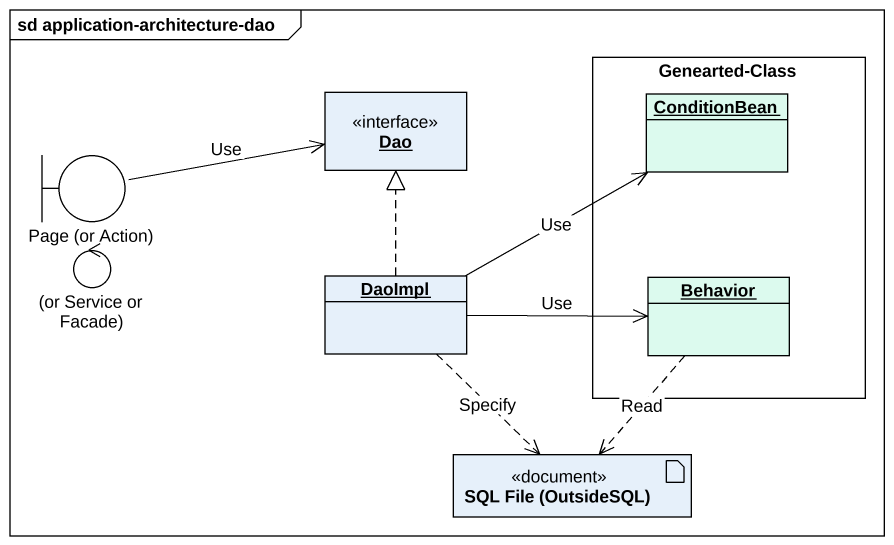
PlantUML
@startuml
mainframe sd application-architecture-dao
allowmixing
hide circle
hide empty members
object Dao <<interface>>
rectangle "Genearted-Class" as Genearted_Class {
  object ConditionBean #DCFAEE
  object Behavior #DCFAEE
}
boundary "Page (or Action)" as Page_or_Action
control "(or Service or Facade)" as or_Service_or_Facade
object DaoImpl
artifact "SQL File (OutsideSQL)" as SQL_File_OutsideSQL <<document>>
Page_or_Action -right-> Dao : Use
DaoImpl .up.|> Dao
DaoImpl -right-> ConditionBean : Use
DaoImpl -right-> Behavior : Use
DaoImpl ..> SQL_File_OutsideSQL : Specify
Behavior ..> SQL_File_OutsideSQL : Read
@enduml
